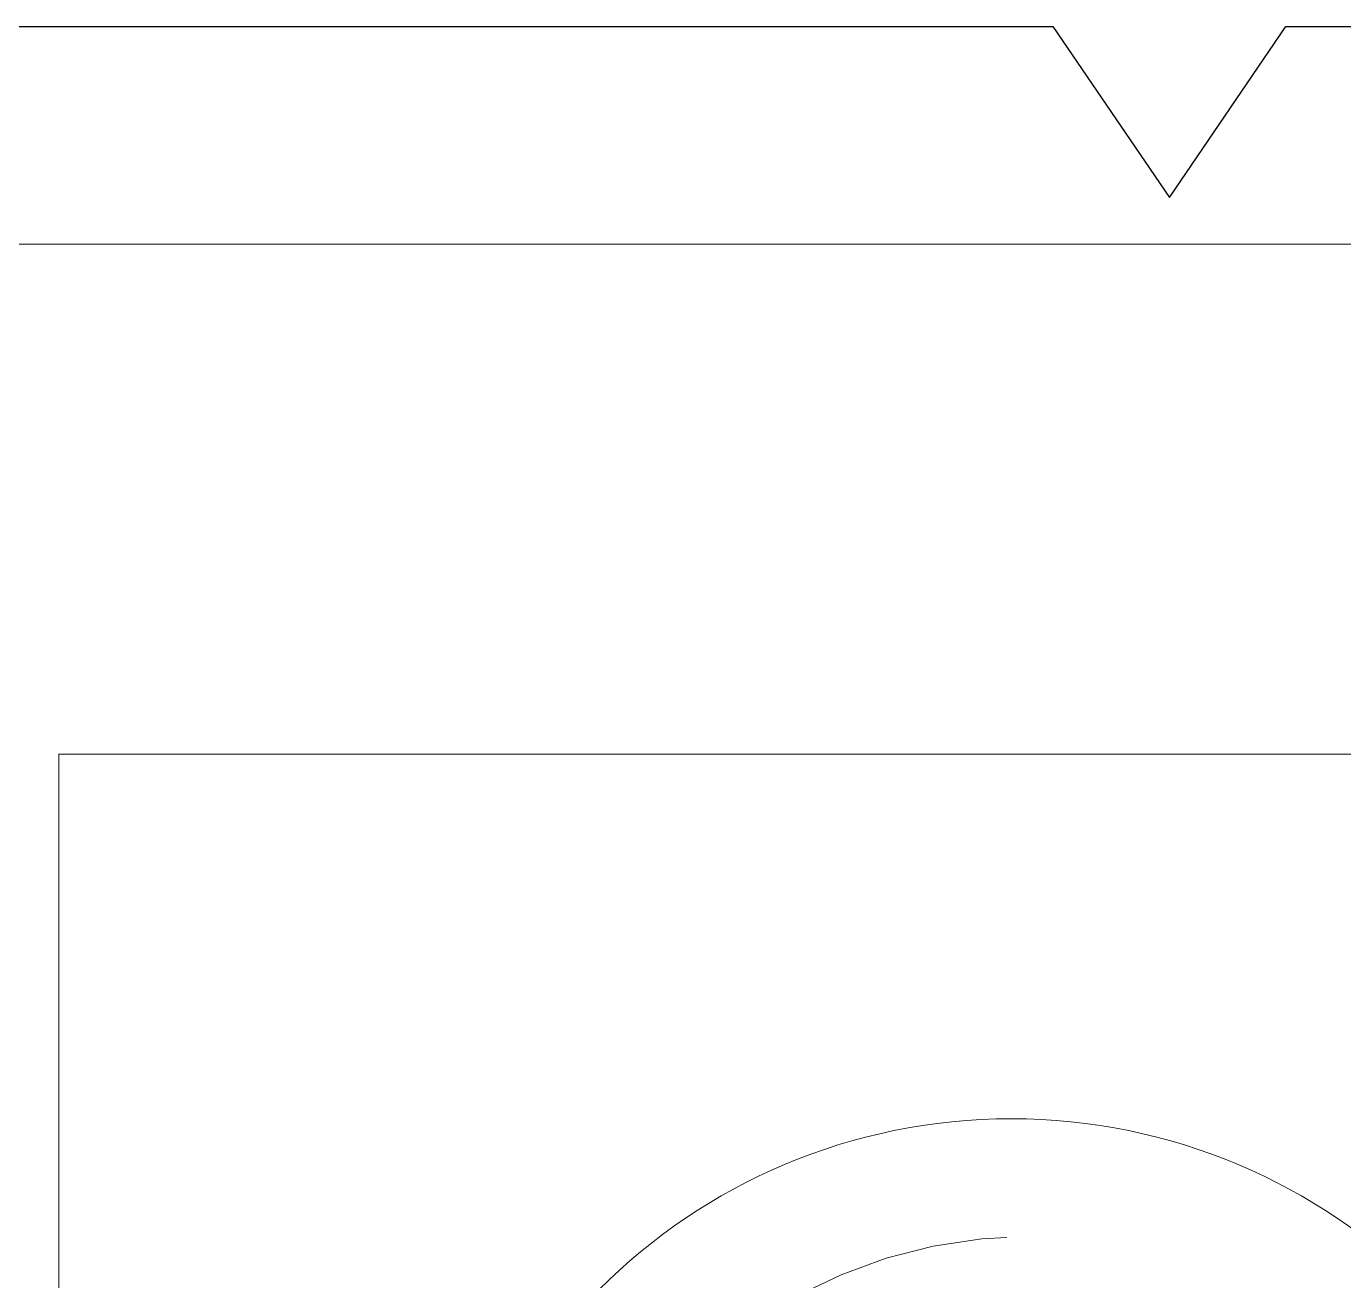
# Model space of a CAD drawing. Extents: x -82 to 113, y -82 to 93.
# Drawn here: x 23.325 to 23.7488, y 70.642 to 71.0454 of the extents above; entities that cross this region are included whole.
import ezdxf

# ---------------------------------------------------------------- set-up
doc = ezdxf.new("R2010")
doc.units = 0
doc.header["$MEASUREMENT"] = 0
doc.linetypes.add('HIDDEN', pattern=[0.375, 0.25, -0.125])
doc.layers.get('0').update_dxf_attribs({"linetype": 'CONTINUOUS'})
doc.layers.add('FRAME', color=1, linetype='CONTINUOUS')
doc.layers.add('VENT', color=5, linetype='CONTINUOUS')

# ---------------------------------------------------------------- blocks, each defined once
blk = doc.blocks.new('25204')
at = {"color": 7, "linetype": 'Continuous', "lineweight": 15}
for p, q in [((0.3125, 0.313), (-0.3125, 0.313)), ((-0.3125, 0.313), (-0.3125, -1.437))]:
    blk.add_line(p, q, dxfattribs=at)
at = {"color": 7, "linetype": 'HIDDEN', "lineweight": 0}
blk.add_circle((0, 0), 0.15748, dxfattribs=at)
blk = doc.blocks.new('3204-1_Sash_Component')
for p, q in [((0.51476, 1.79031), (0.51476, 2.07945)), ((0.56976, 1.75281), (0.51476, 1.79031)), ((0.51476, 1.71531), (0.56976, 1.75281)), ((0.51476, 1.13031), (0.51476, 1.71531))]:
    blk.add_line(p, q)
blk = doc.blocks.new('3205_Sash_Yoke_Assembly')
at = {"xscale": -1, "rotation": 270}
blk.add_blockref('3204-1_Sash_Component', (-2.60176, -2.17654), dxfattribs=at)
blk = doc.blocks.new('3200_Meeting_Stile_Assembly')
blk.add_blockref('3205_Sash_Yoke_Assembly', (-1.01488, 2.24))
blk = doc.blocks.new('FGSFDFGF')
at = {"color": 7, "linetype": 'Continuous', "lineweight": 15}
blk.add_line((-1.2625, -0.47505), (0.3875, -0.47505), dxfattribs=at)
blk.add_circle((0, -0.00625), 0.1875, dxfattribs=at)

msp = doc.modelspace()

# ---------------------------------------------------------------- block references
at = {"xscale": -1, "rotation": 90}
msp.add_blockref('25204', (23.6485, 70.49886), dxfattribs=at)
at = {"layer": 'FRAME', "xscale": -1, "rotation": 180}
msp.add_blockref('FGSFDFGF', (23.64188, 70.50036), dxfattribs=at)
at = {"layer": 'VENT', "xscale": -1, "rotation": 180}
msp.add_blockref('3200_Meeting_Stile_Assembly', (25.55657, 71.62363), dxfattribs=at)

doc.saveas('drawing.dxf')
